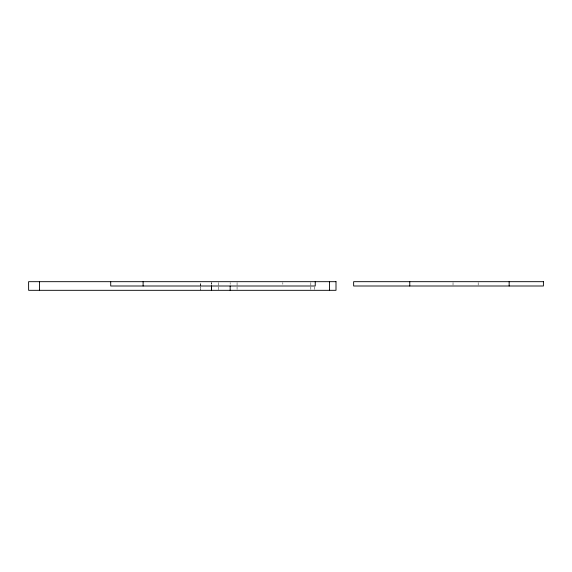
<?xml version="1.0" encoding="UTF-8"?>
<svg xmlns="http://www.w3.org/2000/svg" width="572" height="572" viewBox="0 0 572 572"><rect width="100%" height="100%" fill="white"/><g stroke="black" fill="none" stroke-linecap="round" stroke-linejoin="round"><path stroke-width="0.43" stroke-dasharray="2.86 2.15" d="M478.171 282.547L478.171 285.135M453.024 282.547L453.024 285.135M314.393 286.865L314.393 289.453M310.825 282.547L310.825 286M310.825 286.865L310.825 289.453M282.825 282.547L282.84 284.27M237.065 282.547L237.065 286M237.065 286.865L237.065 289.453M230.158 282.547L230.158 284.27M218.39 282.547L218.39 286M218.39 286.865L218.39 290.319M211.533 282.547L211.568 284.27M211.447 282.547L211.447 284.27M200.765 289.453L200.765 286.865L200.729 290.319M200.765 286L200.765 282.547L200.729 286"/><path stroke-width="0.86" d="M509.151 281.681L509.151 286M409.774 281.681L409.774 286M329.536 281.681L329.536 290.319M315.236 281.681L315.236 286L110.711 286L110.711 281.681M230.158 286L230.158 290.319M211.568 286L211.568 290.319M211.447 286L211.447 290.319M143.107 281.681L143.107 286M39.432 281.681L39.432 290.319M336 281.681L28.6 281.681L28.636 290.319L336 290.319L336 281.681M543.4 281.681L353.639 281.681L353.639 286L543.4 286L543.4 281.681"/></g></svg>
